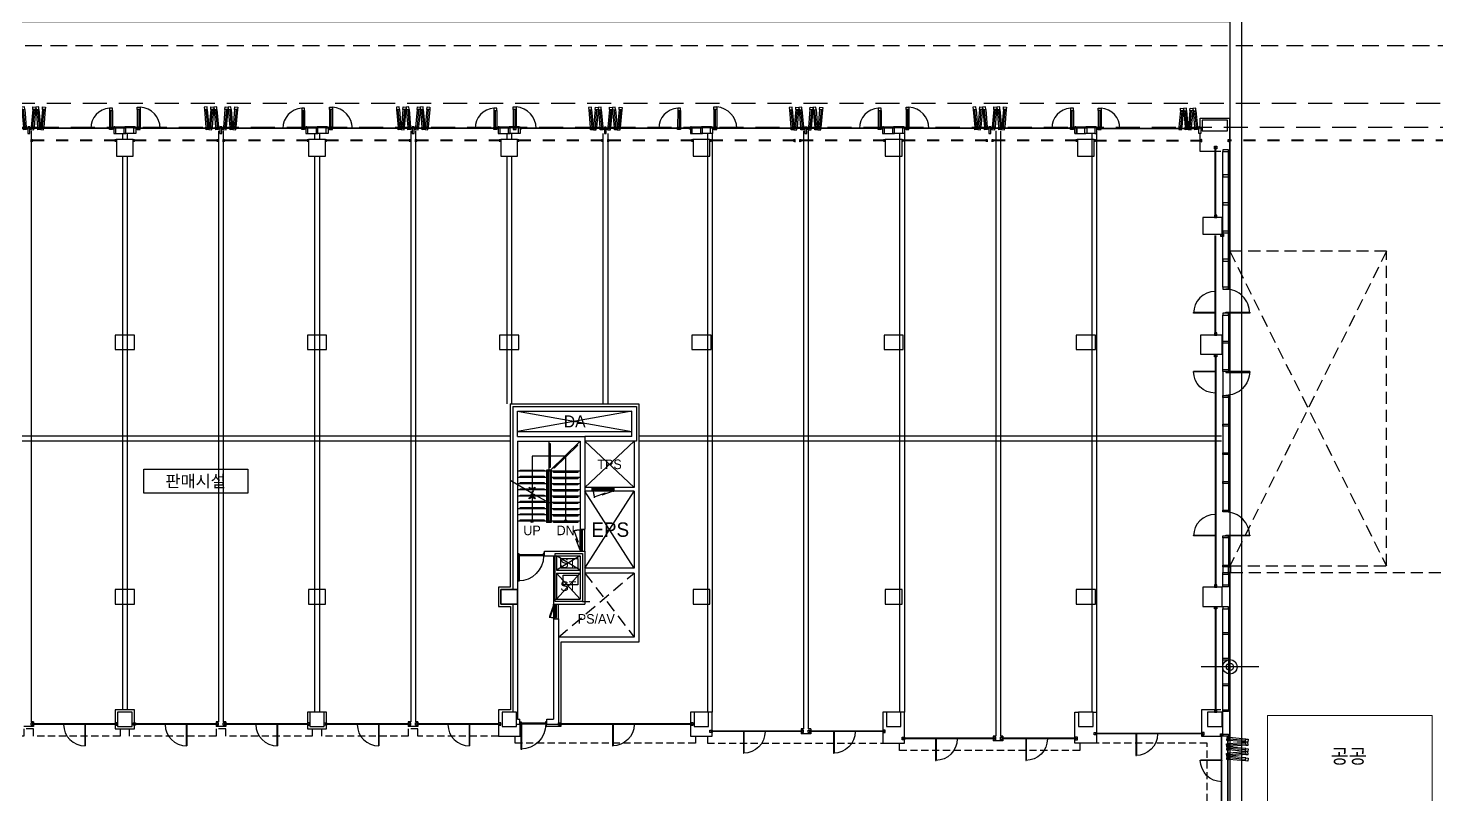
# Model space of a CAD drawing. Header units: millimetres. Extents: x -7616 to 421613, y 91067 to 341353.
# Drawn here: x 239974 to 298608, y 226122 to 258049 of the extents above; entities that cross this region are included whole.
import ezdxf
from ezdxf.enums import TextEntityAlignment as Align

# ---------------------------------------------------------------- set-up
doc = ezdxf.new("R2010")
doc.units = ezdxf.units.MM
doc.header["$LTSCALE"] = 500
doc.header["$MEASUREMENT"] = 0
for name, pattern in [('H0', [0.3, 0.2, -0.1]), ('HIDDEN', [2, 1, -1]), ('HOON1', [3, 2, -1])]:
    doc.linetypes.add(name, pattern=pattern)
for name, color, linetype in [('e-plan', 9, 'CONTINUOUS'), ('e-room-box', 7, 'CONTINUOUS'), ('e-text', 6, 'CONTINUOUS')]:
    doc.layers.add(name, color=color, linetype=linetype)
doc.styles.add('돋움', font='Dotum.ttf')

# ---------------------------------------------------------------- blocks, each defined once
blk = doc.blocks.new('A$C7F1D75F0')
at = {"layer": 'e-plan'}
for p, q in [((0, 1150), (899, 1150)), ((0, 1150), (0, 1130)), ((0, 1130), (899, 1130)), ((899, 1150), (899, 1130))]:
    blk.add_line(p, q, dxfattribs=at)
blk.add_arc((0, 1150), 900, 270.00013, 0, dxfattribs=at)
blk = doc.blocks.new('1F 기둥 140514')
at = {"layer": 'e-plan', "ltscale": 0.5}
for points in [[(343934, 124150), (342884, 124150), (342884, 123700), (343934, 123700)], [(297684, 122650), (298384, 122650), (298384, 123350), (297684, 123350)], [(305684, 122650), (306384, 122650), (306384, 123350), (305684, 123350)], [(313684, 122650), (314384, 122650), (314384, 123350), (313684, 123350)], [(321684, 122650), (322384, 122650), (322384, 123350), (321684, 123350)], [(329684, 122650), (330384, 122650), (330384, 123350), (329684, 123350)], [(337684, 122650), (338384, 122650), (338384, 123350), (337684, 123350)], [(342904, 119400), (343704, 119400), (343704, 120100), (342904, 120100)], [(297634, 114600), (298434, 114600), (298434, 115200), (297634, 115200)], [(305634, 114600), (306434, 114600), (306434, 115200), (305634, 115200)], [(313634, 114600), (314434, 114600), (314434, 115200), (313634, 115200)], [(321634, 114600), (322434, 114600), (322434, 115200), (321634, 115200)], [(329634, 114600), (330434, 114600), (330434, 115200), (329634, 115200)], [(337634, 114600), (338434, 114600), (338434, 115200), (337634, 115200)], [(342804, 114400), (343704, 114400), (343704, 115200), (342804, 115200)], [(297634, 104000), (298434, 104000), (298434, 104600), (297634, 104600)], [(305684, 104000), (306384, 104000), (306384, 104600), (305684, 104600)], [(313684, 104000), (314384, 104000), (314384, 104600), (313684, 104600)], [(314384, 104000), (313684, 104000), (313684, 104600), (314384, 104600)], [(321684, 104000), (322384, 104000), (322384, 104600), (321684, 104600)], [(329684, 104000), (330384, 104000), (330384, 104600), (329684, 104600)], [(337634, 104000), (338434, 104000), (338434, 104600), (337634, 104600)], [(342904, 103900), (343704, 103900), (343704, 104700), (342904, 104700)], [(297734, 98900), (298334, 98900), (298334, 99500), (297734, 99500)], [(305734, 98900), (306334, 98900), (306334, 99500), (305734, 99500)], [(313734, 98900), (314334, 98900), (314334, 99500), (313734, 99500)], [(321734, 98900), (322334, 98900), (322334, 99500), (321734, 99500)], [(329734, 98900), (330334, 98900), (330334, 99500), (329734, 99500)], [(337734, 98900), (338334, 98900), (338334, 99500), (337734, 99500)], [(343104, 98900), (343704, 98900), (343704, 99500), (343104, 99500)]]:
    blk.add_lwpolyline(points, close=True, dxfattribs=at)
blk = doc.blocks.new('A$C633402C3')
at = {"layer": 'e-plan'}
for points in [[(216705, 188072), (216705, 71236)], [(216705, 58236), (216705, 57718), (217205, 57713), (217205, 188071)], [(138055, 162886), (138055, 162886), (138055, 166890), (216700, 166890), (216700, 162386)]]:
    blk.add_lwpolyline(points, dxfattribs=at)
blk = doc.blocks.new('A$C4EB37CB7')
at = {"layer": 'e-plan'}
for p, q in [((174, 730), (-5, 64)), ((231, 715), (53, 48)), ((289, 699), (111, 33))]:
    blk.add_line(p, q, dxfattribs=at)
for points in [[(199, 827), (315, 796), (289, 699), (174, 730), (199, 827)], [(-31, -33), (85, -64), (111, 33), (-5, 64), (-31, -33)]]:
    blk.add_lwpolyline(points, dxfattribs=at)
blk.add_circle((40, 0), 5, dxfattribs=at)
blk = doc.blocks.new('A$C3BB01FC6')
at = {"layer": 'e-plan'}
for p, q in [((-763, 214), (-68, -39)), ((-742, 270), (-47, 17)), ((-722, 327), (-26, 73))]:
    blk.add_line(p, q, dxfattribs=at)
for points in [[(-857, 248), (-816, 361), (-722, 327), (-763, 214), (-857, 248)], [(68, 39), (-26, 73), (-68, -39), (26, -73), (68, 39)]]:
    blk.add_lwpolyline(points, dxfattribs=at)
blk.add_circle((0, 0), 5, dxfattribs=at)
blk = doc.blocks.new('폴딩도어')
at = {"layer": 'e-plan', "ltscale": 0.5}
for p, q in [((490, 195), (70, 195)), ((490, 155), (70, 155)), ((3990, 135), (570, 135)), ((3990, 120), (570, 120)), ((7570, 135), (4150, 135)), ((7570, 120), (4150, 120)), ((7650, 195), (8070, 195)), ((7650, 155), (8070, 155)), ((450, -80), (70, -80)), ((7690, -80), (8070, -80))]:
    blk.add_line(p, q, dxfattribs=at)
at = {"layer": 'e-plan'}
for p, q in [((3990, 135), (570, 135)), ((3990, 120), (570, 120)), ((7390, 135), (4150, 135)), ((7390, 120), (4150, 120))]:
    blk.add_line(p, q, dxfattribs=at)
at = {"layer": 'e-plan', "ltscale": 0.5}
for points in [[(70, 195), (70, 155), (30, 155), (30, -80), (110, -80), (110, 155), (70, 155)], [(490, 195), (490, 155), (530, 155), (530, -80), (450, -80), (450, 155), (490, 155)], [(7650, 195), (7650, 155), (7610, 155), (7610, -80), (7690, -80), (7690, 155), (7650, 155)]]:
    blk.add_lwpolyline(points, dxfattribs=at)
for points in [[(490, 195), (530, 195), (530, 155), (490, 155)], [(7610, 155), (7650, 155), (7650, 195), (7610, 195)]]:
    blk.add_lwpolyline(points, close=True, dxfattribs=at)
at = {"layer": 'e-plan'}
for points in [[(530, 100), (570, 100), (570, 155), (530, 155)], [(4030, 100), (3990, 100), (3990, 155), (4030, 155)], [(4030, 155), (4070, 155), (4070, 195), (4030, 195)], [(4070, 155), (4110, 155), (4110, 195), (4070, 195)], [(4110, 100), (4150, 100), (4150, 155), (4110, 155)], [(7610, 100), (7570, 100), (7570, 155), (7610, 155)]]:
    blk.add_lwpolyline(points, close=True, dxfattribs=at)
blk.add_lwpolyline([(4070, 195), (4070, 155), (4030, 155), (4030, -80), (4110, -80), (4110, 155), (4070, 155)], dxfattribs=at)
for centre, radius, start, end in [((648, 127), 892, 0, 86.1432), ((7492, 128), 842, 94.08562, 180.51028)]:
    blk.add_arc(centre, radius, start, end, dxfattribs=at)
for p, rotation in [((648, 127), 289.9999994917431), ((3637, 127), 284.999999491743), ((4228, 127), 284.999999491743), ((4631, 127), 284.999999491743)]:
    blk.add_blockref('A$C3BB01FC6', p, dxfattribs=dict(at, rotation=rotation))
at = {"layer": 'e-plan', "xscale": -1}
for name, p, rotation in [('A$C3BB01FC6', (3509, 127), 75.00000050825693), ('A$C3BB01FC6', (3912, 127), 75.00000050825693), ('A$C3BB01FC6', (4503, 127), 75.00000050825693), ('A$C4EB37CB7', (7530, 118), 345)]:
    blk.add_blockref(name, p, dxfattribs=dict(at, rotation=rotation))
blk = doc.blocks.new('A$C6B9375F1')
at = {"layer": 'e-plan'}
blk.add_lwpolyline([(-30, 195), (-30, 155), (10, 155), (10, -80), (-70, -80), (-70, 155), (-30, 155)], dxfattribs=at)
blk = doc.blocks.new('A$C51985859')
at = {"layer": 'e-plan'}
blk.add_lwpolyline([(0, 0), (0, 40), (1000, 40), (1000, 0)], close=True, dxfattribs=at)
blk.add_arc((0, 0), 1000, 359.99998, 90, dxfattribs=at)
blk = doc.blocks.new('fasd600')
at = {"layer": 'e-plan'}
for p, q in [((35, 0), (565, 0)), ((50, -50), (550, -50)), ((50, -100), (550, -100))]:
    blk.add_line(p, q, dxfattribs=at)
at = {"layer": 'e-plan', "linetype": 'HIDDEN'}
blk.add_lwpolyline([(532, 185), (544, 147), (49, -37), (35, 0), (532, 185)], dxfattribs=at)
at = {"layer": 'e-plan'}
for points in [[(0, 0), (0, -100), (35, -100), (35, -100), (50, -100), (50, -50), (35, -50), (35, 0)], [(600, 0), (600, -100), (565, -100), (565, -100), (550, -100), (550, -50), (565, -50), (565, 0)]]:
    blk.add_lwpolyline(points, close=True, dxfattribs=at)
at = {"layer": 'e-plan', "linetype": 'HIDDEN'}
blk.add_arc((35, 0), 530, 0, 20.38765, dxfattribs=at)
blk = doc.blocks.new('fsd1100-100')
at = {"layer": 'e-plan'}
for p, q in [((1070, 0), (30, 0)), ((1055, -45), (45, -45))]:
    blk.add_line(p, q, dxfattribs=at)
blk.add_lwpolyline([(30, 1040), (70, 1040), (70, 1030), (70, 20), (70, 0), (30, 0)], close=True, dxfattribs=at)
for points in [[(0, 0), (0, -100), (45, -100), (45, -45), (30, -45), (30, 0), (0, 0)], [(1100, 0), (1100, -100), (1055, -100), (1055, -45), (1070, -45), (1070, 0), (1100, 0)]]:
    blk.add_lwpolyline(points, dxfattribs=at)
blk.add_arc((30, 0), 1040, 0, 90, dxfattribs=at)
blk = doc.blocks.new('fasd900-100')
at = {"layer": 'e-plan'}
for p, q in [((30, 0), (870, 0)), ((45, -45), (855, -45)), ((45, -100), (855, -100))]:
    blk.add_line(p, q, dxfattribs=at)
at = {"layer": 'e-plan', "linetype": 'HIDDEN'}
blk.add_lwpolyline([(818, 291), (831, 253), (44, -37), (30, 0), (818, 291)], dxfattribs=at)
at = {"layer": 'e-plan'}
for points in [[(0, 0), (0, -100), (30, -100), (30, -100), (45, -100), (45, -45), (30, -45), (30, 0)], [(900, 0), (900, -100), (870, -100), (870, -100), (855, -100), (855, -45), (870, -45), (870, 0)]]:
    blk.add_lwpolyline(points, close=True, dxfattribs=at)
at = {"layer": 'e-plan', "linetype": 'HIDDEN'}
blk.add_arc((30, 0), 840, 0, 20.2667, dxfattribs=at)
blk = doc.blocks.new('asd900-100')
at = {"layer": 'e-plan'}
for p, q in [((35, 0), (865, 0)), ((50, -50), (850, -50)), ((50, -100), (850, -100))]:
    blk.add_line(p, q, dxfattribs=at)
at = {"layer": 'e-plan', "linetype": 'HIDDEN'}
blk.add_lwpolyline([(804, 286), (817, 248), (49, -37), (35, 0), (804, 286)], dxfattribs=at)
at = {"layer": 'e-plan'}
for points in [[(0, 0), (0, -100), (35, -100), (35, -100), (50, -100), (50, -50), (35, -50), (35, 0)], [(900, 0), (900, -100), (865, -100), (865, -100), (850, -100), (850, -50), (865, -50), (865, 0)]]:
    blk.add_lwpolyline(points, close=True, dxfattribs=at)
at = {"layer": 'e-plan', "linetype": 'HIDDEN'}
blk.add_arc((-1114, -257), 1996, 7.40519, 14.65844, dxfattribs=at)

msp = doc.modelspace()

# ---------------------------------------------------------------- linework, layer by layer
at = {"layer": 'e-plan', "ltscale": 0.5}
for p, q in [((260417, 253943), (259997, 253943)), ((260417, 253903), (259997, 253903)), ((267577, 253943), (267997, 253943)), ((267577, 253903), (267997, 253903)), ((268417, 253943), (267997, 253943)), ((268417, 253903), (267997, 253903)), ((275577, 253943), (275997, 253943)), ((275577, 253903), (275997, 253903)), ((284417, 253943), (283997, 253943)), ((284417, 253903), (283997, 253903)), ((260377, 253668), (259997, 253668)), ((267497, 253883), (260497, 253883)), ((267497, 253868), (260497, 253868)), ((267617, 253668), (267997, 253668)), ((268377, 253668), (267997, 253668)), ((272267, 253883), (268497, 253883)), ((272267, 253868), (268497, 253868)), ((275497, 253883), (272427, 253883)), ((275497, 253868), (272427, 253868)), ((275617, 253668), (275997, 253668)), ((265097, 242098), (260347, 241248)), ((260347, 242098), (265097, 241248)), ((263147, 240848), (265197, 238923)), ((265197, 240848), (263147, 238923)), ((263147, 235558), (265197, 238773)), ((265197, 235558), (263147, 238773)), ((263447, 238773), (263447, 238923)), ((264367, 238773), (264367, 238923)), ((289977, 229628), (289977, 228608))]:
    msp.add_line(p, q, dxfattribs=at)
at = {"layer": 'e-plan'}
for p, q in [((240097, 253778), (240097, 229168)), ((243897, 253668), (243897, 253418)), ((244097, 253668), (244097, 253418)), ((247897, 253778), (247897, 229168)), ((248097, 253778), (248097, 229168)), ((251897, 253668), (251897, 253418)), ((252097, 253668), (252097, 253418)), ((255897, 253778), (255897, 229168)), ((256097, 253778), (256097, 229168)), ((259897, 253668), (259897, 253418)), ((260097, 253668), (260097, 253418)), ((267497, 253883), (260497, 253883)), ((267497, 253868), (260497, 253868)), ((263897, 253668), (263897, 242408)), ((264097, 253668), (264097, 242408)), ((268247, 253668), (268247, 229568)), ((268447, 253668), (268447, 229568)), ((272267, 253883), (268497, 253883)), ((272267, 253868), (268497, 253868)), ((272247, 253778), (272247, 228868)), ((275317, 253883), (272427, 253883)), ((275317, 253868), (272427, 253868)), ((272447, 253778), (272447, 228868)), ((276247, 253668), (276247, 229568)), ((276447, 253668), (276447, 229568)), ((280247, 253778), (280247, 228568)), ((280447, 253778), (280447, 228568)), ((284377, 253668), (284037, 253668)), ((284247, 253668), (284247, 229568)), ((284447, 253668), (284447, 229568)), ((284497, 253883), (288667, 253883)), ((284497, 253868), (288667, 253868)), ((243897, 252718), (243897, 229668)), ((244097, 252718), (244097, 229668)), ((251897, 252718), (251897, 229568)), ((252097, 252718), (252097, 229568)), ((259897, 252718), (259897, 242408)), ((260097, 252718), (260097, 242408)), ((289702, 247262), (289702, 252908)), ((289937, 247222), (289937, 252948)), ((289977, 247222), (289977, 252948)), ((289702, 243834), (289702, 246102)), ((289937, 246142), (289937, 243794)), ((289977, 246142), (289977, 243794)), ((289385, 244418), (289385, 234818)), ((289409, 244418), (289409, 234818)), ((289702, 243754), (289702, 242634)), ((260037, 242408), (265397, 242408)), ((260147, 242298), (265297, 242298)), ((260147, 242298), (260147, 234668)), ((265297, 242298), (265297, 240848)), ((265397, 242408), (265397, 232483)), ((289702, 242674), (289702, 237981)), ((289937, 242714), (289937, 237941)), ((289977, 242714), (289977, 237941)), ((260347, 242098), (265097, 242098)), ((260347, 241048), (260347, 242098)), ((265097, 241048), (265097, 242098)), ((211622, 241068), (260037, 241068)), ((260347, 241248), (265097, 241248)), ((260347, 241048), (263147, 241048)), ((263147, 241048), (263147, 237188)), ((265097, 241048), (263147, 241048)), ((265397, 241068), (289640, 241068)), ((211622, 240868), (260037, 240868)), ((260347, 240848), (260347, 234668)), ((260347, 240848), (262947, 240848)), ((261645, 240848), (261645, 239648)), ((261715, 239648), (262947, 240848)), ((262947, 240848), (262947, 237188)), ((265297, 240848), (263147, 240848)), ((265197, 240848), (265197, 238923)), ((265397, 240868), (289640, 240868)), ((261547, 239598), (260347, 239598)), ((261547, 239338), (260347, 239338)), ((261747, 239648), (261547, 239648)), ((261547, 239648), (261547, 237468)), ((261707, 239608), (261587, 239608)), ((261587, 239608), (261587, 237508)), ((261612, 239598), (261587, 239598)), ((261612, 239338), (261587, 239338)), ((261682, 239598), (261612, 239598)), ((261612, 239598), (261612, 237518)), ((261645, 239608), (261645, 239598)), ((261663, 239598), (261674, 239608)), ((261682, 239598), (261682, 237518)), ((261707, 239598), (261682, 239598)), ((261707, 239338), (261682, 239338)), ((261707, 239608), (261707, 237508)), ((261747, 239648), (261747, 237468)), ((262947, 239598), (261747, 239598)), ((262947, 239338), (261747, 239338)), ((261547, 239078), (260347, 239078)), ((261547, 238818), (260347, 238818)), ((261612, 239078), (261587, 239078)), ((261612, 238818), (261587, 238818)), ((261707, 239078), (261682, 239078)), ((261707, 238818), (261682, 238818)), ((262947, 239078), (261747, 239078)), ((262947, 238818), (261747, 238818)), ((263447, 238923), (263147, 238923)), ((263447, 238773), (263147, 238773)), ((264367, 238923), (263447, 238923)), ((265197, 238923), (264367, 238923)), ((265197, 238773), (264367, 238773)), ((265197, 238773), (265197, 235558)), ((261547, 238558), (260347, 238558)), ((261547, 238298), (260347, 238298)), ((261612, 238558), (261587, 238558)), ((261612, 238298), (261587, 238298)), ((261707, 238558), (261682, 238558)), ((261707, 238298), (261682, 238298)), ((262947, 238558), (261747, 238558)), ((262947, 238298), (261747, 238298)), ((261547, 238038), (260347, 238038)), ((261547, 237778), (260347, 237778)), ((261547, 237518), (260347, 237518)), ((261612, 238038), (261587, 238038)), ((261612, 237778), (261587, 237778)), ((261612, 237518), (261587, 237518)), ((261707, 237508), (261587, 237508)), ((261682, 237518), (261612, 237518)), ((261707, 238038), (261682, 238038)), ((261707, 237778), (261682, 237778)), ((261707, 237518), (261682, 237518)), ((262947, 238038), (261747, 238038)), ((262947, 237778), (261747, 237778)), ((262947, 237518), (261747, 237518)), ((261747, 237468), (261547, 237468)), ((262947, 237188), (263147, 237188)), ((263147, 236268), (263147, 237188)), ((289702, 236821), (289702, 235653)), ((289937, 236861), (289937, 235653)), ((289977, 236861), (289977, 235653)), ((261467, 236268), (263147, 236268)), ((261467, 236068), (261467, 236268)), ((261467, 236068), (262947, 236068)), ((261847, 236068), (261847, 234268)), ((261967, 236068), (261967, 235478)), ((262947, 235478), (261967, 236068)), ((262947, 236068), (261967, 235478)), ((262947, 236068), (262947, 234268)), ((263147, 236268), (263147, 234068)), ((261967, 235478), (262947, 235478)), ((261967, 235358), (261967, 234268)), ((261967, 235358), (262947, 235358)), ((262947, 234268), (261967, 235358)), ((262947, 235358), (261967, 234268)), ((265197, 235558), (263147, 235558)), ((265197, 235358), (263147, 235358)), ((265197, 235358), (265197, 232683)), ((289702, 234868), (289702, 235298)), ((289937, 235338), (289937, 234828)), ((289977, 235338), (289977, 234828)), ((289972, 234828), (289972, 233908)), ((260147, 234068), (260147, 229568)), ((260347, 234068), (260347, 229268)), ((261847, 234268), (262947, 234268)), ((261847, 234268), (261847, 234068)), ((261847, 234068), (263147, 234068)), ((262047, 233448), (262047, 234068)), ((261847, 233448), (261847, 229268)), ((261847, 233448), (262047, 233448)), ((262047, 233448), (262047, 229068)), ((289937, 233908), (289937, 229628)), ((289977, 233908), (289977, 229628)), ((265197, 232683), (262047, 232683)), ((265397, 232483), (262147, 232483)), ((262147, 232478), (262147, 229268)), ((291197, 231451), (288797, 231451)), ((260347, 229268), (260437, 229268)), ((260437, 229068), (260437, 229268)), ((261557, 229068), (261557, 229268)), ((261557, 229268), (261847, 229268)), ((240197, 228968), (239797, 228968)), ((240197, 229168), (240097, 229168)), ((240197, 229168), (240197, 228968)), ((247797, 229168), (247797, 228968)), ((247897, 229168), (247797, 229168)), ((248197, 228968), (247797, 228968)), ((248197, 229168), (248097, 229168)), ((248197, 229168), (248197, 228968)), ((255797, 229168), (255797, 228968)), ((255897, 229168), (255797, 229168)), ((256197, 228968), (255797, 228968)), ((256197, 229168), (256097, 229168)), ((256197, 229168), (256197, 228968)), ((260297, 229068), (260437, 229068)), ((261557, 229068), (262047, 229068)), ((272147, 228868), (272147, 228668)), ((272247, 228868), (272147, 228868)), ((272547, 228868), (272447, 228868)), ((272547, 228868), (272547, 228668)), ((272547, 228668), (272147, 228668)), ((280147, 228568), (280147, 228368)), ((280247, 228568), (280147, 228568)), ((280547, 228368), (280147, 228368)), ((280547, 228568), (280447, 228568)), ((280547, 228568), (280547, 228368)), ((289902, 218408), (289902, 228528)), ((289917, 218408), (289917, 228528))]:
    msp.add_line(p, q, dxfattribs=at)
at = {"layer": 'e-plan', "linetype": 'HOON1', "ltscale": 0.5}
for p, q in [((289992, 248763), (296512, 235653)), ((296512, 248763), (289992, 235653)), ((262047, 232683), (265197, 235358)), ((263147, 235358), (265197, 232683)), ((290027, 235378), (299957, 235378))]:
    msp.add_line(p, q, dxfattribs=at)
at = {"layer": 'e-plan', "linetype": 'HOON1', "ltscale": 0.7}
msp.add_lwpolyline([(403897, 178773), (403897, 247468), (357097, 247468), (357097, 257318), (169397, 257318), (169397, 247468), (135215, 247468)], dxfattribs=at)
at = {"layer": 'e-plan', "linetype": 'HOON1'}
msp.add_lwpolyline([(322797, 93768), (410847, 93768), (410847, 180518), (411697, 180518), (411697, 254918), (345747, 254918), (345747, 256818), (328747, 256818), (328747, 254918), (180497, 254918), (180497, 256818), (163497, 256818), (163497, 254918), (117061, 254918), (96746, 223754), (79283, 184113), (75797, 163222), (75797, 149818), (192597, 149818), (192597, 147568), (322797, 147568), (322797, 93768)], dxfattribs=at)
msp.add_lwpolyline([(323797, 94768), (409847, 94768), (409847, 181518), (410697, 181518), (410697, 253918), (344747, 253918), (344747, 255818), (329747, 255818), (329747, 253918), (179497, 253918), (179497, 255818), (164497, 255818), (164497, 253918), (117603, 253918), (97628, 223277), (80248, 183824), (76797, 163139), (76797, 150818), (193597, 150818), (193597, 148568), (323797, 148568)], close=True, dxfattribs=at)
at = {"layer": 'e-plan', "ltscale": 0.5}
for points in [[(259997, 253943), (259997, 253903), (259957, 253903), (259957, 253668), (260037, 253668), (260037, 253903), (259997, 253903)], [(260417, 253943), (260417, 253903), (260457, 253903), (260457, 253668), (260377, 253668), (260377, 253903), (260417, 253903)], [(267577, 253943), (267577, 253903), (267537, 253903), (267537, 253668), (267617, 253668), (267617, 253903), (267577, 253903)], [(267997, 253943), (267997, 253903), (267957, 253903), (267957, 253668), (268037, 253668), (268037, 253903), (267997, 253903)], [(268417, 253943), (268417, 253903), (268457, 253903), (268457, 253668), (268377, 253668), (268377, 253903), (268417, 253903)], [(275577, 253943), (275577, 253903), (275537, 253903), (275537, 253668), (275617, 253668), (275617, 253903), (275577, 253903)], [(288752, 253943), (288752, 254298), (289977, 254298), (289977, 252948), (289977, 252948)], [(289622, 252908), (288757, 252908), (288757, 253668)], [(263047, 234468), (263047, 234168), (263347, 234168)]]:
    msp.add_lwpolyline(points, dxfattribs=at)
for points in [[(260417, 253943), (260457, 253943), (260457, 253903), (260417, 253903)], [(267537, 253903), (267577, 253903), (267577, 253943), (267537, 253943)], [(268417, 253943), (268457, 253943), (268457, 253903), (268417, 253903)], [(275537, 253903), (275577, 253903), (275577, 253943), (275537, 253943)], [(261907, 236168), (263047, 236168), (263047, 234168), (261947, 234168), (261907, 234168)]]:
    msp.add_lwpolyline(points, close=True, dxfattribs=at)
at = {"layer": 'e-plan'}
for points in [[(260457, 253848), (260497, 253848), (260497, 253903), (260457, 253903)], [(263957, 253836), (263917, 253836), (263917, 253891), (263957, 253891)], [(263957, 253891), (263997, 253891), (263997, 253931), (263957, 253931)], [(263997, 253891), (264037, 253891), (264037, 253931), (263997, 253931)], [(264037, 253836), (264077, 253836), (264077, 253891), (264037, 253891)], [(267537, 253848), (267497, 253848), (267497, 253903), (267537, 253903)], [(268457, 253848), (268497, 253848), (268497, 253903), (268457, 253903)], [(272307, 253836), (272267, 253836), (272267, 253891), (272307, 253891)], [(272307, 253891), (272347, 253891), (272347, 253931), (272307, 253931)], [(272347, 253891), (272387, 253891), (272387, 253931), (272347, 253931)], [(272387, 253836), (272427, 253836), (272427, 253891), (272387, 253891)], [(275537, 253848), (275497, 253848), (275497, 253903), (275537, 253903)], [(284417, 253943), (284457, 253943), (284457, 253903), (284417, 253903)], [(284457, 253848), (284497, 253848), (284497, 253903), (284457, 253903)], [(288707, 253848), (288667, 253848), (288667, 253903), (288707, 253903)], [(288747, 253943), (288707, 253943), (288707, 253903), (288747, 253903)], [(289382, 253128), (289382, 253128), (289412, 253128), (289412, 253128), (289447, 253128), (289447, 253028), (289412, 253028), (289412, 253078), (289382, 253078), (289382, 253028), (289347, 253028), (289347, 253128)], [(289382, 250168), (289382, 250168), (289412, 250168), (289412, 250168), (289447, 250168), (289447, 250268), (289412, 250268), (289412, 250218), (289382, 250218), (289382, 250268), (289347, 250268), (289347, 250168)], [(289657, 249468), (289657, 249468), (289687, 249468), (289687, 249468), (289722, 249468), (289722, 249368), (289687, 249368), (289687, 249418), (289657, 249418), (289657, 249368), (289622, 249368), (289622, 249468)], [(289977, 247222), (289937, 247222), (289937, 247182), (289977, 247182)], [(289977, 246142), (289937, 246142), (289937, 246182), (289977, 246182)], [(289382, 245268), (289382, 245268), (289412, 245268), (289412, 245268), (289447, 245268), (289447, 245368), (289412, 245368), (289412, 245318), (289382, 245318), (289382, 245368), (289347, 245368), (289347, 245268)], [(289382, 244468), (289382, 244468), (289412, 244468), (289412, 244468), (289447, 244468), (289447, 244368), (289412, 244368), (289412, 244418), (289382, 244418), (289382, 244368), (289347, 244368), (289347, 244468)], [(289977, 243794), (289937, 243794), (289937, 243754), (289977, 243754)], [(289937, 243754), (289977, 243754), (289977, 243794), (289937, 243794)], [(289977, 242714), (289937, 242714), (289937, 242754), (289977, 242754)], [(289977, 237901), (289937, 237901), (289937, 237941), (289977, 237941)], [(289977, 236861), (289937, 236861), (289937, 236901), (289977, 236901)], [(262147, 235568), (262147, 235968), (262847, 235968), (262847, 235568)], [(262247, 234868), (262247, 235268), (262847, 235268), (262847, 234868)], [(289937, 235613), (289702, 235613), (289702, 235378), (289937, 235378)], [(289977, 235338), (289937, 235338), (289937, 235378), (289977, 235378)], [(290017, 235613), (289977, 235613), (289977, 235653), (290017, 235653)], [(289382, 234768), (289382, 234768), (289412, 234768), (289412, 234768), (289447, 234768), (289447, 234868), (289412, 234868), (289412, 234818), (289382, 234818), (289382, 234868), (289347, 234868), (289347, 234768)], [(289382, 233968), (289382, 233968), (289412, 233968), (289412, 233968), (289447, 233968), (289447, 233868), (289412, 233868), (289412, 233918), (289382, 233918), (289382, 233868), (289347, 233868), (289347, 233968)], [(289382, 229568), (289382, 229568), (289412, 229568), (289412, 229568), (289447, 229568), (289447, 229668), (289412, 229668), (289412, 229618), (289382, 229618), (289382, 229668), (289347, 229668), (289347, 229568)], [(240097, 229054), (240097, 229054), (240097, 229084), (240097, 229084), (240097, 229119), (240197, 229119), (240197, 229084), (240147, 229084), (240147, 229054), (240197, 229054), (240197, 229019), (240097, 229019)], [(243697, 229053), (243697, 229053), (243697, 229083), (243697, 229083), (243697, 229118), (243597, 229118), (243597, 229083), (243647, 229083), (243647, 229053), (243597, 229053), (243597, 229018), (243697, 229018)], [(244347, 229053), (244347, 229053), (244347, 229083), (244347, 229083), (244347, 229118), (244447, 229118), (244447, 229083), (244397, 229083), (244397, 229053), (244447, 229053), (244447, 229018), (244347, 229018)], [(247897, 229053), (247897, 229053), (247897, 229083), (247897, 229083), (247897, 229118), (247797, 229118), (247797, 229083), (247847, 229083), (247847, 229053), (247797, 229053), (247797, 229018), (247897, 229018)], [(248097, 229054), (248097, 229054), (248097, 229084), (248097, 229084), (248097, 229119), (248197, 229119), (248197, 229084), (248147, 229084), (248147, 229054), (248197, 229054), (248197, 229019), (248097, 229019)], [(251697, 229053), (251697, 229053), (251697, 229083), (251697, 229083), (251697, 229118), (251597, 229118), (251597, 229083), (251647, 229083), (251647, 229053), (251597, 229053), (251597, 229018), (251697, 229018)], [(252297, 229053), (252297, 229053), (252297, 229083), (252297, 229083), (252297, 229118), (252397, 229118), (252397, 229083), (252347, 229083), (252347, 229053), (252397, 229053), (252397, 229018), (252297, 229018)], [(255897, 229053), (255897, 229053), (255897, 229083), (255897, 229083), (255897, 229118), (255797, 229118), (255797, 229083), (255847, 229083), (255847, 229053), (255797, 229053), (255797, 229018), (255897, 229018)], [(256097, 229054), (256097, 229054), (256097, 229084), (256097, 229084), (256097, 229119), (256197, 229119), (256197, 229084), (256147, 229084), (256147, 229054), (256197, 229054), (256197, 229019), (256097, 229019)], [(259647, 229053), (259647, 229053), (259647, 229083), (259647, 229083), (259647, 229118), (259547, 229118), (259547, 229083), (259597, 229083), (259597, 229053), (259547, 229053), (259547, 229018), (259647, 229018)], [(262047, 229053), (262047, 229053), (262047, 229083), (262047, 229083), (262047, 229118), (262147, 229118), (262147, 229083), (262097, 229083), (262097, 229053), (262147, 229053), (262147, 229018), (262047, 229018)], [(267647, 229053), (267647, 229053), (267647, 229083), (267647, 229083), (267647, 229118), (267547, 229118), (267547, 229083), (267597, 229083), (267597, 229053), (267547, 229053), (267547, 229018), (267647, 229018)], [(268347, 228753), (268347, 228753), (268347, 228783), (268347, 228783), (268347, 228818), (268447, 228818), (268447, 228783), (268397, 228783), (268397, 228753), (268447, 228753), (268447, 228718), (268347, 228718)], [(272247, 228753), (272247, 228753), (272247, 228783), (272247, 228783), (272247, 228818), (272147, 228818), (272147, 228783), (272197, 228783), (272197, 228753), (272147, 228753), (272147, 228718), (272247, 228718)], [(272447, 228754), (272447, 228754), (272447, 228784), (272447, 228784), (272447, 228819), (272547, 228819), (272547, 228784), (272497, 228784), (272497, 228754), (272547, 228754), (272547, 228719), (272447, 228719)], [(275647, 228753), (275647, 228753), (275647, 228783), (275647, 228783), (275647, 228818), (275547, 228818), (275547, 228783), (275597, 228783), (275597, 228753), (275547, 228753), (275547, 228718), (275647, 228718)], [(284347, 228653), (284347, 228653), (284347, 228683), (284347, 228683), (284347, 228718), (284447, 228718), (284447, 228683), (284397, 228683), (284397, 228653), (284447, 228653), (284447, 228618), (284347, 228618)], [(288917, 228653), (288917, 228653), (288917, 228683), (288917, 228683), (288917, 228718), (288817, 228718), (288817, 228683), (288867, 228683), (288867, 228653), (288817, 228653), (288817, 228618), (288917, 228618)], [(276347, 228453), (276347, 228453), (276347, 228483), (276347, 228483), (276347, 228518), (276447, 228518), (276447, 228483), (276397, 228483), (276397, 228453), (276447, 228453), (276447, 228418), (276347, 228418)], [(280247, 228453), (280247, 228453), (280247, 228483), (280247, 228483), (280247, 228518), (280147, 228518), (280147, 228483), (280197, 228483), (280197, 228453), (280147, 228453), (280147, 228418), (280247, 228418)], [(280447, 228454), (280447, 228454), (280447, 228484), (280447, 228484), (280447, 228519), (280547, 228519), (280547, 228484), (280497, 228484), (280497, 228454), (280547, 228454), (280547, 228419), (280447, 228419)], [(283647, 228453), (283647, 228453), (283647, 228483), (283647, 228483), (283647, 228518), (283547, 228518), (283547, 228483), (283597, 228483), (283597, 228453), (283547, 228453), (283547, 228418), (283647, 228418)], [(289637, 228668), (289637, 228668), (289667, 228668), (289667, 228668), (289702, 228668), (289702, 228568), (289667, 228568), (289667, 228618), (289637, 228618), (289637, 228568), (289602, 228568), (289602, 228668)], [(289882, 228568), (289882, 228528), (289937, 228528), (289937, 228568)], [(289977, 228608), (289937, 228608), (289937, 228568), (289977, 228568)]]:
    msp.add_lwpolyline(points, close=True, dxfattribs=at)
for points in [[(263997, 253931), (263997, 253891), (263957, 253891), (263957, 253656), (264037, 253656), (264037, 253891), (263997, 253891)], [(272347, 253931), (272347, 253891), (272307, 253891), (272307, 253656), (272387, 253656), (272387, 253891), (272347, 253891)], [(289385, 250218), (289385, 253078)], [(289409, 250218), (289409, 253078)], [(289385, 245318), (289385, 249418)], [(289409, 245318), (289409, 249418)], [(260037, 242408), (260037, 234768)], [(261645, 240748), (261695, 240748), (261695, 239748), (261645, 239748)], [(262812, 240717), (262847, 240681), (261867, 239727), (261833, 239763)], [(262347, 237518), (262347, 240223), (260947, 240223), (260947, 238863)], [(260447, 239598), (260447, 239648), (261447, 239648), (261447, 239598)], [(260447, 239338), (260447, 239388), (261447, 239388), (261447, 239338)], [(262847, 239598), (262847, 239548), (261847, 239548), (261847, 239598)], [(262847, 239338), (262847, 239288), (261847, 239288), (261847, 239338)], [(260062, 239215), (260904, 238708), (261009, 238791), (260884, 238585), (260990, 238658), (261774, 238226)], [(260447, 239078), (260447, 239128), (261447, 239128), (261447, 239078)], [(260447, 238818), (260447, 238868), (261447, 238868), (261447, 238818)], [(260947, 238863), (260831, 238919), (260812, 238895), (260947, 238818), (261086, 238895), (261063, 238919), (260947, 238863)], [(262847, 239078), (262847, 239028), (261847, 239028), (261847, 239078)], [(262847, 238818), (262847, 238768), (261847, 238768), (261847, 238818)], [(260447, 238558), (260447, 238608), (261447, 238608), (261447, 238558)], [(260447, 238298), (260447, 238348), (261447, 238348), (261447, 238298)], [(260447, 238038), (260447, 238088), (261447, 238088), (261447, 238038)], [(260947, 238514), (260831, 238447), (260812, 238481), (260947, 238558), (261086, 238481), (261063, 238447), (260947, 238514)], [(260947, 238558), (260947, 237518)], [(262847, 238558), (262847, 238508), (261847, 238508), (261847, 238558)], [(262847, 238298), (262847, 238248), (261847, 238248), (261847, 238298)], [(260447, 237778), (260447, 237828), (261447, 237828), (261447, 237778)], [(260447, 237518), (260447, 237568), (261447, 237568), (261447, 237518)], [(262847, 238038), (262847, 237988), (261847, 237988), (261847, 238038)], [(262847, 237778), (262847, 237728), (261847, 237728), (261847, 237778)], [(262847, 237518), (262847, 237468), (261847, 237468), (261847, 237518)], [(260037, 234768), (259547, 234768), (259547, 233968), (260047, 233968), (260047, 229668)], [(289385, 233918), (289385, 229618)], [(289409, 233918), (289409, 229618)], [(289702, 228648), (289702, 233868)], [(244397, 229668), (243597, 229668), (243597, 228968), (243597, 228968), (243597, 228868), (244397, 228868), (244397, 228968), (244397, 228968), (244397, 229668)], [(251697, 229568), (251597, 229568), (251597, 228968), (251597, 228968), (251597, 228868), (252397, 228868), (252397, 228968), (252397, 228968), (252397, 229568), (252297, 229568)], [(260047, 229668), (259547, 229668), (259547, 228968), (259547, 228968), (259547, 228568), (260447, 228568), (260447, 229068), (260447, 229068), (260447, 229068), (260447, 229068)], [(262147, 229268), (262147, 228968), (261547, 228968), (261547, 229068), (261547, 229068)], [(267697, 229568), (267547, 229568), (267547, 228968), (267547, 228568), (268447, 228568), (268447, 228968), (268447, 229568), (268297, 229568)], [(275697, 229568), (275547, 229568), (275547, 228968), (275547, 228268), (276447, 228268), (276447, 228968), (276447, 229568), (276297, 229568)], [(284297, 229568), (284447, 229568), (284447, 228968), (284447, 228268), (283547, 228268), (283547, 228968), (283547, 229568), (283697, 229568)], [(289622, 229668), (288817, 229668), (288817, 229268), (288817, 229268), (288817, 228968), (288817, 228968), (288817, 228568), (289622, 228568)], [(243647, 229080), (240147, 229080)], [(243647, 229056), (240147, 229056)], [(247847, 229080), (244397, 229080)], [(247847, 229056), (244397, 229056)], [(251647, 229080), (248147, 229080)], [(251647, 229056), (248147, 229056)], [(255847, 229080), (252397, 229080)], [(255847, 229056), (252397, 229056)], [(259597, 229080), (256147, 229080)], [(259597, 229056), (256147, 229056)], [(267597, 229080), (262097, 229080)], [(267597, 229056), (262097, 229056)], [(272197, 228780), (268397, 228780)], [(272197, 228756), (268397, 228756)], [(275597, 228780), (272497, 228780)], [(275597, 228756), (272497, 228756)], [(288867, 228680), (284397, 228680)], [(280197, 228480), (276397, 228480)], [(280197, 228456), (276397, 228456)], [(283597, 228480), (280497, 228480)], [(283597, 228456), (280497, 228456)], [(288867, 228656), (284397, 228656)], [(289640, 218318), (289640, 228618)], [(289664, 218318), (289664, 228618)]]:
    msp.add_lwpolyline(points, dxfattribs=at)
at = {"layer": 'e-plan', "linetype": 'HIDDEN'}
for points in [[(240102, 253418), (240102, 253398), (240162, 253398), (240162, 253380), (240147, 253380), (240147, 253393), (240102, 253393), (240102, 253343), (240147, 253343), (240147, 253357), (240162, 253357), (240162, 253338), (240102, 253338), (240102, 253318), (240097, 253318), (240097, 253418)], [(243642, 253418), (243642, 253398), (243582, 253398), (243582, 253380), (243597, 253380), (243597, 253393), (243642, 253393), (243642, 253343), (243597, 253343), (243597, 253357), (243582, 253357), (243582, 253338), (243642, 253338), (243642, 253318), (243647, 253318), (243647, 253418)], [(244352, 253418), (244352, 253398), (244412, 253398), (244412, 253380), (244397, 253380), (244397, 253393), (244352, 253393), (244352, 253343), (244397, 253343), (244397, 253357), (244412, 253357), (244412, 253338), (244352, 253338), (244352, 253318), (244347, 253318), (244347, 253418)], [(247892, 253418), (247892, 253398), (247832, 253398), (247832, 253380), (247847, 253380), (247847, 253393), (247892, 253393), (247892, 253343), (247847, 253343), (247847, 253357), (247832, 253357), (247832, 253338), (247892, 253338), (247892, 253318), (247897, 253318), (247897, 253418)], [(248102, 253418), (248102, 253398), (248162, 253398), (248162, 253380), (248147, 253380), (248147, 253393), (248102, 253393), (248102, 253343), (248147, 253343), (248147, 253357), (248162, 253357), (248162, 253338), (248102, 253338), (248102, 253318), (248097, 253318), (248097, 253418)], [(251642, 253418), (251642, 253398), (251582, 253398), (251582, 253380), (251597, 253380), (251597, 253393), (251642, 253393), (251642, 253343), (251597, 253343), (251597, 253357), (251582, 253357), (251582, 253338), (251642, 253338), (251642, 253318), (251647, 253318), (251647, 253418)], [(252352, 253418), (252352, 253398), (252412, 253398), (252412, 253380), (252397, 253380), (252397, 253393), (252352, 253393), (252352, 253343), (252397, 253343), (252397, 253357), (252412, 253357), (252412, 253338), (252352, 253338), (252352, 253318), (252347, 253318), (252347, 253418)], [(255892, 253418), (255892, 253398), (255832, 253398), (255832, 253380), (255847, 253380), (255847, 253393), (255892, 253393), (255892, 253343), (255847, 253343), (255847, 253357), (255832, 253357), (255832, 253338), (255892, 253338), (255892, 253318), (255897, 253318), (255897, 253418)], [(256102, 253418), (256102, 253398), (256162, 253398), (256162, 253380), (256147, 253380), (256147, 253393), (256102, 253393), (256102, 253343), (256147, 253343), (256147, 253357), (256162, 253357), (256162, 253338), (256102, 253338), (256102, 253318), (256097, 253318), (256097, 253418)], [(259642, 253418), (259642, 253398), (259582, 253398), (259582, 253380), (259597, 253380), (259597, 253393), (259642, 253393), (259642, 253343), (259597, 253343), (259597, 253357), (259582, 253357), (259582, 253338), (259642, 253338), (259642, 253318), (259647, 253318), (259647, 253418)], [(260352, 253418), (260352, 253398), (260412, 253398), (260412, 253380), (260397, 253380), (260397, 253393), (260352, 253393), (260352, 253343), (260397, 253343), (260397, 253357), (260412, 253357), (260412, 253338), (260352, 253338), (260352, 253318), (260347, 253318), (260347, 253418)], [(263892, 253418), (263892, 253398), (263832, 253398), (263832, 253380), (263847, 253380), (263847, 253393), (263892, 253393), (263892, 253343), (263847, 253343), (263847, 253357), (263832, 253357), (263832, 253338), (263892, 253338), (263892, 253318), (263897, 253318), (263897, 253418)], [(264102, 253418), (264102, 253398), (264162, 253398), (264162, 253380), (264147, 253380), (264147, 253393), (264102, 253393), (264102, 253343), (264147, 253343), (264147, 253357), (264162, 253357), (264162, 253338), (264102, 253338), (264102, 253318), (264097, 253318), (264097, 253418)], [(267642, 253418), (267642, 253398), (267582, 253398), (267582, 253380), (267597, 253380), (267597, 253393), (267642, 253393), (267642, 253343), (267597, 253343), (267597, 253357), (267582, 253357), (267582, 253338), (267642, 253338), (267642, 253318), (267647, 253318), (267647, 253418)], [(268352, 253418), (268352, 253398), (268412, 253398), (268412, 253380), (268397, 253380), (268397, 253393), (268352, 253393), (268352, 253343), (268397, 253343), (268397, 253357), (268412, 253357), (268412, 253338), (268352, 253338), (268352, 253318), (268347, 253318), (268347, 253418)], [(271892, 253418), (271892, 253398), (271832, 253398), (271832, 253380), (271847, 253380), (271847, 253393), (271892, 253393), (271892, 253343), (271847, 253343), (271847, 253357), (271832, 253357), (271832, 253338), (271892, 253338), (271892, 253318), (271897, 253318), (271897, 253418)], [(272102, 253418), (272102, 253398), (272162, 253398), (272162, 253380), (272147, 253380), (272147, 253393), (272102, 253393), (272102, 253343), (272147, 253343), (272147, 253357), (272162, 253357), (272162, 253338), (272102, 253338), (272102, 253318), (272097, 253318), (272097, 253418)], [(275642, 253418), (275642, 253398), (275582, 253398), (275582, 253380), (275597, 253380), (275597, 253393), (275642, 253393), (275642, 253343), (275597, 253343), (275597, 253357), (275582, 253357), (275582, 253338), (275642, 253338), (275642, 253318), (275647, 253318), (275647, 253418)], [(276352, 253418), (276352, 253398), (276412, 253398), (276412, 253380), (276397, 253380), (276397, 253393), (276352, 253393), (276352, 253343), (276397, 253343), (276397, 253357), (276412, 253357), (276412, 253338), (276352, 253338), (276352, 253318), (276347, 253318), (276347, 253418)], [(279892, 253418), (279892, 253398), (279832, 253398), (279832, 253380), (279847, 253380), (279847, 253393), (279892, 253393), (279892, 253343), (279847, 253343), (279847, 253357), (279832, 253357), (279832, 253338), (279892, 253338), (279892, 253318), (279897, 253318), (279897, 253418)], [(280102, 253418), (280102, 253398), (280162, 253398), (280162, 253380), (280147, 253380), (280147, 253393), (280102, 253393), (280102, 253343), (280147, 253343), (280147, 253357), (280162, 253357), (280162, 253338), (280102, 253338), (280102, 253318), (280097, 253318), (280097, 253418)], [(283642, 253418), (283642, 253398), (283582, 253398), (283582, 253380), (283597, 253380), (283597, 253393), (283642, 253393), (283642, 253343), (283597, 253343), (283597, 253357), (283582, 253357), (283582, 253338), (283642, 253338), (283642, 253318), (283647, 253318), (283647, 253418)], [(284352, 253418), (284352, 253398), (284412, 253398), (284412, 253380), (284397, 253380), (284397, 253393), (284352, 253393), (284352, 253343), (284397, 253343), (284397, 253357), (284412, 253357), (284412, 253338), (284352, 253338), (284352, 253318), (284347, 253318), (284347, 253418)], [(288817, 253418), (288817, 253398), (288757, 253398), (288757, 253380), (288772, 253380), (288772, 253393), (288817, 253393), (288817, 253343), (288772, 253343), (288772, 253357), (288757, 253357), (288757, 253338), (288817, 253338), (288817, 253318), (288822, 253318), (288822, 253418)], [(289932, 253418), (289932, 253398), (289992, 253398), (289992, 253380), (289977, 253380), (289977, 253393), (289932, 253393), (289932, 253343), (289977, 253343), (289977, 253357), (289992, 253357), (289992, 253338), (289932, 253338), (289932, 253318), (289927, 253318), (289927, 253418)]]:
    msp.add_lwpolyline(points, close=True, dxfattribs=at)
for points in [[(243642, 253379), (240102, 253379)], [(243642, 253357), (240102, 253357)], [(247892, 253379), (244352, 253379)], [(247892, 253357), (244352, 253357)], [(251642, 253379), (248102, 253379)], [(251642, 253357), (248102, 253357)], [(255892, 253379), (252352, 253379)], [(255892, 253357), (252352, 253357)], [(259642, 253379), (256102, 253379)], [(259642, 253357), (256102, 253357)], [(263892, 253379), (260352, 253379)], [(263892, 253357), (260352, 253357)], [(267642, 253379), (264102, 253379)], [(267642, 253357), (264102, 253357)], [(271892, 253379), (268352, 253379)], [(271892, 253357), (268352, 253357)], [(275642, 253379), (272102, 253379)], [(275642, 253357), (272102, 253357)], [(279892, 253379), (276352, 253379)], [(279892, 253357), (276352, 253357)], [(283642, 253379), (280102, 253379)], [(283642, 253357), (280102, 253357)], [(284352, 253379), (288817, 253379)], [(284352, 253357), (288817, 253357)], [(300062, 253379), (289932, 253379)], [(300062, 253357), (289932, 253357)]]:
    msp.add_lwpolyline(points, dxfattribs=at)
at = {"layer": 'e-plan', "linetype": 'HOON1', "ltscale": 0.5}
msp.add_lwpolyline([(296512, 248763), (289992, 248763), (289992, 235653), (296512, 235653)], close=True, dxfattribs=at)
at = {"layer": 'e-plan', "lineweight": 0}
msp.add_lwpolyline([(291566, 229429), (298419, 229429), (298419, 217916), (291566, 217916)], close=True, dxfattribs=at)
at = {"layer": 'e-plan', "linetype": 'HOON1', "ltscale": 0.3}
for points in [[(243797, 228868), (243797, 228568), (240197, 228568), (240197, 228868), (239797, 228868), (239797, 228568), (236197, 228568)], [(251797, 228868), (251797, 228568), (248197, 228568), (248197, 228868), (247797, 228868), (247797, 228568), (244197, 228568), (244197, 228868)], [(259547, 228568), (256197, 228568), (256197, 228868), (255797, 228868), (255797, 228568), (252197, 228568), (252197, 228868)], [(267747, 228568), (267747, 228268), (260247, 228268), (260247, 228568)], [(268247, 228568), (268247, 228268), (275547, 228268)], [(283747, 228268), (283747, 227968), (276247, 227968), (276247, 228268)], [(284197, 218368), (284197, 218668), (289047, 218668), (289047, 228268), (284447, 228268)]]:
    msp.add_lwpolyline(points, dxfattribs=at)
at = {"layer": 'e-plan'}
for centre, radius in [((260947, 237518), 50), ((262347, 237518), 50), ((289997, 231451), 300), ((289997, 231451), 150)]:
    msp.add_circle(centre, radius, dxfattribs=at)
for centre, radius, start, end in [((260225, 253876), 892, 0, 86.1432), ((267069, 253877), 842, 94.08562, 180.51028), ((268575, 253876), 892, 0, 86.1432), ((275419, 253877), 842, 94.08562, 180.51028), ((284575, 253876), 842, 0, 85.91438)]:
    msp.add_arc(centre, radius, start, end, dxfattribs=at)
at = {"layer": 'e-room-box'}
msp.add_lwpolyline([(249117, 238687), (244784, 238687), (244784, 239687), (249117, 239687)], close=True, dxfattribs=at)

# ---------------------------------------------------------------- block references
at = {"layer": 'e-plan', "linetype": 'H0'}
msp.add_blockref('A$C633402C3', (73291, 91433), dxfattribs=at)
at = {"layer": 'e-plan'}
for name, p in [('폴딩도어', (235927, 253748)), ('폴딩도어', (243927, 253748)), ('폴딩도어', (251927, 253748)), ('폴딩도어', (275927, 253748)), ('1F 기둥 140514', (-54037, 130068)), ('A$C6B9375F1', (283607, 253748)), ('A$C6B9375F1', (284027, 253748)), ('A$C6B9375F1', (288777, 253748)), ('A$C51985859', (289819, 246182)), ('A$C51985859', (289822, 236901)), ('A$C6B9375F1', (290007, 235458))]:
    msp.add_blockref(name, p, dxfattribs=at)
for name, p, rotation in [('A$C3BB01FC6', (260225, 253876), 289.9999994917431), ('A$C3BB01FC6', (263564, 253864), 284.999999491743), ('A$C3BB01FC6', (264155, 253864), 284.999999491743), ('A$C3BB01FC6', (264558, 253864), 284.999999491743), ('A$C3BB01FC6', (268575, 253876), 289.9999994917431), ('A$C3BB01FC6', (271914, 253864), 284.999999491743), ('A$C3BB01FC6', (272505, 253864), 284.999999491743), ('A$C3BB01FC6', (272908, 253864), 284.999999491743), ('A$C4EB37CB7', (284537, 253865), 15), ('A$C4EB37CB7', (287889, 253869), 9.999999999999998), ('A$C4EB37CB7', (288284, 253869), 9.999999999999998), ('A$C7F1D75F0', (289385, 247332), 179.9998753490476), ('A$C6B9375F1', (289782, 244938), 270), ('A$C6B9375F1', (289782, 243764), 270), ('A$C6B9375F1', (289782, 242684), 270), ('A$C6B9375F1', (289782, 241491), 270), ('A$C6B9375F1', (289782, 240298), 270), ('asd900-100', (264357, 238773), 180), ('A$C6B9375F1', (289782, 239104), 270), ('A$C7F1D75F0', (289385, 238051), 179.9998753490476), ('A$C6B9375F1', (289782, 237911), 270), ('fasd900-100', (262947, 236278), 90), ('A$C6B9375F1', (289782, 236831), 270), ('A$C6B9375F1', (289782, 235623), 270), ('A$C6B9375F1', (289782, 235308), 270), ('A$C6B9375F1', (289782, 234798), 270), ('A$C6B9375F1', (289782, 232808), 270), ('A$C6B9375F1', (289782, 231738), 270), ('A$C6B9375F1', (289782, 230668), 270), ('A$C6B9375F1', (289782, 229598), 270), ('A$C7F1D75F0', (241197, 229056), 270.0000290009264), ('A$C7F1D75F0', (245422, 229056), 270.0000290009264), ('A$C7F1D75F0', (249197, 229056), 270.0000290009264), ('A$C7F1D75F0', (253422, 229056), 270.0000290009264), ('A$C7F1D75F0', (257197, 229056), 270.0000290009264), ('A$C6B9375F1', (289782, 228578), 270), ('A$C4EB37CB7', (289902, 228489), 280), ('A$C4EB37CB7', (289902, 228095), 280), ('A$C4EB37CB7', (289902, 227701), 280)]:
    msp.add_blockref(name, p, dxfattribs=dict(at, rotation=rotation))
at = {"layer": 'e-plan', "xscale": -1}
for name, p, rotation in [('A$C3BB01FC6', (263436, 253864), 75.00000050825693), ('A$C3BB01FC6', (263839, 253864), 75.00000050825693), ('A$C3BB01FC6', (264429, 253864), 75.00000050825693), ('A$C4EB37CB7', (267107, 253866), 345), ('A$C3BB01FC6', (271786, 253864), 75.00000050825693), ('A$C3BB01FC6', (272189, 253864), 75.00000050825693), ('A$C3BB01FC6', (272779, 253864), 75.00000050825693), ('A$C4EB37CB7', (275457, 253866), 345), ('A$C4EB37CB7', (288234, 253869), 350.0000000000001), ('A$C4EB37CB7', (288628, 253869), 350.0000000000001), ('A$C6B9375F1', (289782, 252978), 270), ('A$C6B9375F1', (289782, 251929), 270), ('A$C6B9375F1', (289782, 250760), 270), ('A$C6B9375F1', (289782, 249591), 270), ('A$C6B9375F1', (289782, 248422), 270), ('A$C6B9375F1', (289782, 247252), 270), ('A$C6B9375F1', (289782, 246172), 270), ('A$C7F1D75F0', (289385, 242604), 0.0001246509523600281), ('A$C51985859', (289819, 243754), 180), ('fsd1100-100', (260357, 236068), 180), ('fasd600', (261847, 234058), 90), ('A$C6B9375F1', (289782, 233938), 270), ('fsd1100-100', (260447, 229068), 180), ('A$C7F1D75F0', (265447, 229056), 90.00012465095237), ('A$C7F1D75F0', (270897, 228756), 90.00012465095237), ('A$C7F1D75F0', (274647, 228756), 90.00012465095237), ('A$C7F1D75F0', (278897, 228456), 90.00012465095237), ('A$C7F1D75F0', (282647, 228456), 90.00012465095237), ('A$C7F1D75F0', (287232, 228656), 90.00012465095237), ('A$C4EB37CB7', (289902, 228145), 260), ('A$C7F1D75F0', (289664, 226418), 6.317924983179068e-05), ('A$C4EB37CB7', (289902, 227751), 260)]:
    msp.add_blockref(name, p, dxfattribs=dict(at, rotation=rotation))
msp.add_blockref('A$C6B9375F1', (284387, 253748), dxfattribs=at)

# ---------------------------------------------------------------- texts
at = {"layer": 'e-plan', "lineweight": 0, "style": '돋움'}
msp.add_text('DA', height=500, rotation=0.18745, dxfattribs=at).set_placement((262722, 241673), align=Align.MIDDLE_CENTER)
at = {"layer": 'e-plan', "style": '돋움'}
for s, height, p in [('TPS', 400, (264172, 239886)), ('EPS', 600, (264202, 237166)), ('UP', 400, (260947, 237134)), ('DN', 400, (262347, 237134)), ('ST', 400, (262457, 235773)), ('ST', 400, (262457, 234813)), ('PS/AV', 400, (263622, 233450)), ('공공', 600, (294945, 227734))]:
    msp.add_text(s, height=height, dxfattribs=at).set_placement(p, align=Align.MIDDLE_CENTER)
at = {"layer": 'e-text', "style": '돋움'}
msp.add_text('판매시설', height=500, dxfattribs=at).set_placement((246943, 239187), align=Align.MIDDLE_CENTER)

doc.saveas('drawing.dxf')
